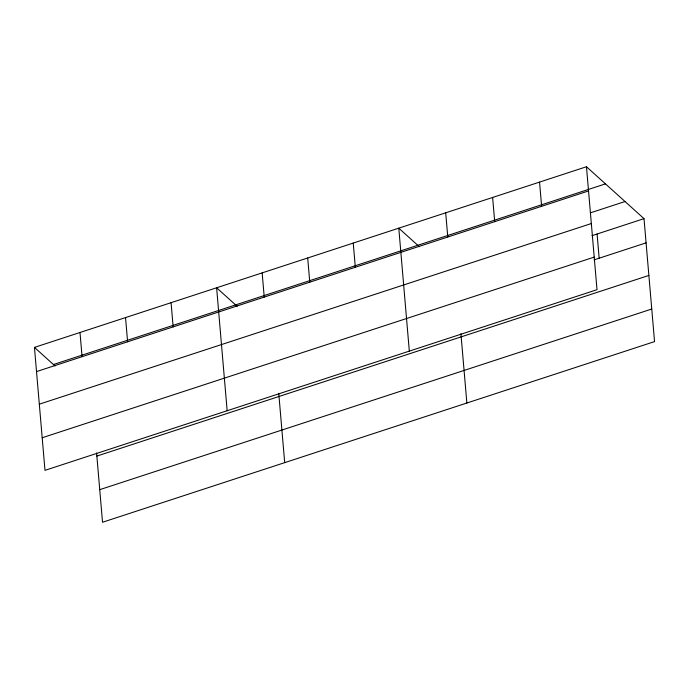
<?xml version="1.0" encoding="UTF-8"?>
<svg xmlns="http://www.w3.org/2000/svg" width="689" height="689" viewBox="0 0 689 689"><rect width="100%" height="100%" fill="white"/><g stroke="black" fill="none" stroke-linecap="round" stroke-linejoin="round"><path stroke-width="1.03" d="M586.468 166.747L597.01 289.699L44.992 470.346L34.45 347.394L586.468 166.747L644.008 218.654L654.55 341.606L102.532 522.253L96.589 452.931M53.441 364.524L605.459 183.877M36.526 371.595L588.544 190.948M590.344 212.875L625.018 201.524M39.316 404.185L591.343 223.537M591.989 235.681L644.008 218.654M42.193 437.756L594.219 257.109M594.064 259.874L646.084 242.855M96.856 456.084L648.874 275.436M99.733 489.664L651.76 309.017M419.334 246.705L398.785 228.171L409.326 351.123M237.171 306.321L216.613 287.778L227.155 410.73M34.45 347.394L54.999 365.937M597.087 234.01L599.163 258.203M539.547 182.103L541.623 206.304M492.626 197.459L494.702 221.66M460.924 333.709L466.866 403.022M445.705 212.815L447.781 237.016M353.242 243.071L355.317 267.272M307.699 257.979L309.774 282.171M278.752 393.316L284.695 462.638M262.156 272.878L264.231 297.08M171.079 302.686L173.146 326.887M125.536 317.586L127.611 341.787M79.993 332.494L82.069 356.687"/></g></svg>
